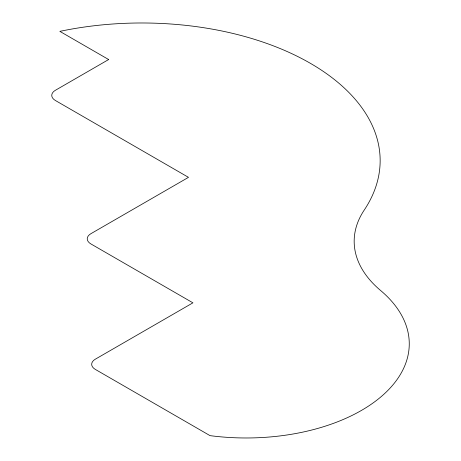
<?xml version="1.0" encoding="UTF-8"?>
<svg xmlns="http://www.w3.org/2000/svg" width="461" height="461" viewBox="0 0 461 461"><rect width="100%" height="100%" fill="white"/><g stroke="black" fill="none" stroke-linecap="round" stroke-linejoin="round"><path stroke-width="0.69" d="M108.646 59.538L55.418 90.27A12.545 7.243 0 0 0 55.418 100.515L188.491 177.347L90.903 233.687A12.545 7.243 0 0 0 90.903 243.932L192.929 302.831L95.341 359.177A12.545 7.243 0 0 0 95.341 369.417L210.032 435.639A163.102 94.165 0 0 0 381.12 396.685A163.102 94.165 0 0 0 380.613 290.505A150.557 86.922 0 0 1 364.23 210.072A238.383 137.632 0 0 0 311.74 64.114A238.383 137.632 0 0 0 59.849 31.365L108.646 59.538"/></g></svg>
